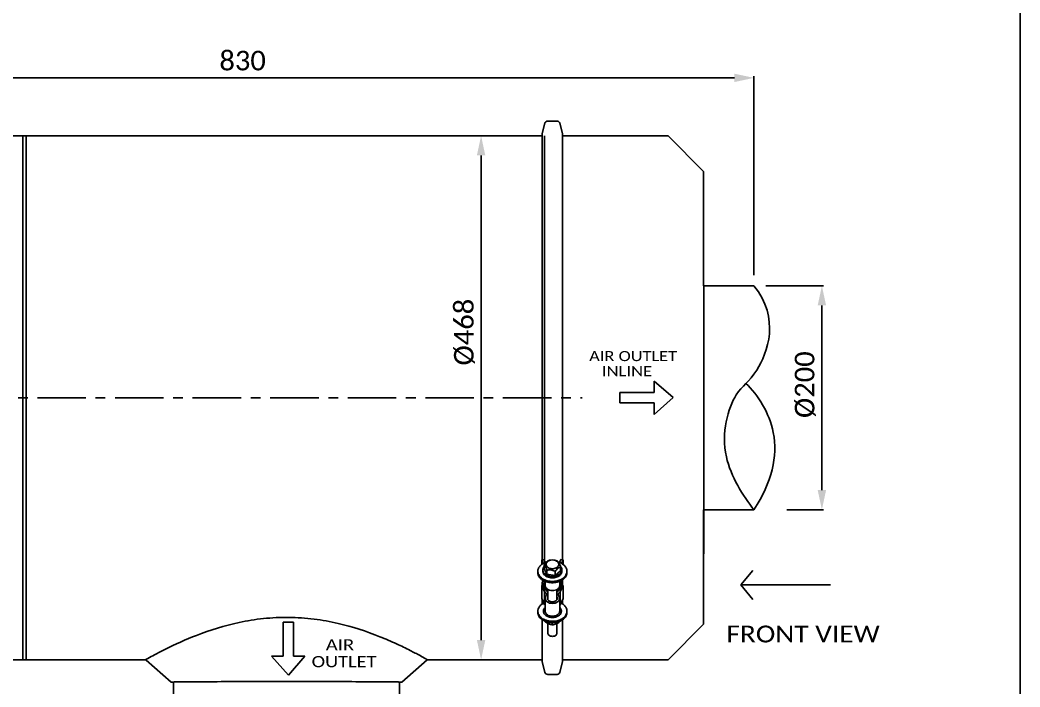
# Model space of a CAD drawing. Header units: millimetres. Extents: x 233 to 4124, y -943 to 2529.
# Drawn here: x 3231 to 4124, y 320 to 916 of the extents above; entities that cross this region are included whole.
import ezdxf
from ezdxf.enums import TextEntityAlignment as Align

# ---------------------------------------------------------------- set-up
doc = ezdxf.new("R2010")
doc.units = ezdxf.units.MM
doc.header["$LTSCALE"] = 115.5
doc.header["$PDMODE"] = 3
doc.header["$PDSIZE"] = 8
doc.linetypes.add('CENTER', pattern=[0.6, 0.375, -0.075, 0.075, -0.075])
doc.layers.get('0').update_dxf_attribs({"linetype": 'CONTINUOUS'})
doc.layers.get('Defpoints').update_dxf_attribs({"linetype": 'CONTINUOUS'})
doc.styles.get("Standard").update_dxf_attribs({"font": 'calibri.ttf'})
doc.dimstyles.new('DIMSTYLE_1', dxfattribs={"dimtxt": 17.5, "dimasz": 17.5, "dimexe": 1.5, "dimexo": 1, "dimgap": 0.875, "dimtad": 1, "dimdec": 0, "dimdsep": 46, "dimtxsty": 'Standard', "dimblk": '_FILLED', "dimblk1": '_FILLED', "dimblk2": '_FILLED', "dimcen": 0.09, "dimazin": 2, "dimtp": 0.01, "dimtm": 0.01, "dimtfac": 1, "dimtdec": 0, "dimtofl": 0, "dimtmove": 0, "dimatfit": 3, "dimldrblk": '_FILLED', "dimfxl": 1, "dimtolj": 1, "dimarcsym": 0})
doc.dimstyles.new('DIMSTYLE_3', dxfattribs={"dimtxt": 17.5, "dimasz": 17.5, "dimexe": 1.5, "dimexo": 1, "dimgap": 0.875, "dimtad": 1, "dimdsep": 46, "dimtxsty": 'Standard', "dimblk": '_FILLED', "dimblk1": '_FILLED', "dimblk2": '_FILLED', "dimcen": 0.09, "dimazin": 2, "dimtp": 0.01, "dimtm": 0.01, "dimtfac": 1, "dimtofl": 0, "dimtmove": 0, "dimatfit": 3, "dimldrblk": '_FILLED', "dimfxl": 1, "dimtolj": 1, "dimarcsym": 0})

# ---------------------------------------------------------------- blocks, each defined once
blk = doc.blocks.new('_FILLED')
at = {"color": 0, "linetype": 'ByBlock'}
blk.add_solid([(0, 0), (-1, 0.214), (-1, -0.214)], dxfattribs=at)
blk = doc.blocks.new('*D183')
at = {"color": 0, "linetype": 'Continuous', "lineweight": -2}
for p, q in [((3056.71, 426.17), (3056.71, 271.97)), ((3469.21, 296.08), (3469.21, 271.97)), ((3074.21, 273.47), (3451.71, 273.47))]:
    blk.add_line(p, q, dxfattribs=at)
at = {"layer": 'Defpoints', "color": 0}
for p in [(3056.71, 427.17), (3469.21, 297.08), (3469.21, 273.47)]:
    blk.add_point(p, dxfattribs=at)
at = {"color": 0, "linetype": 'ByBlock', "lineweight": -2, "xscale": 17.5, "yscale": 17.5, "zscale": 17.5, "rotation": 180}
blk.add_blockref('_FILLED', (3056.71, 273.47), dxfattribs=at)
at = {"color": 0, "linetype": 'ByBlock', "lineweight": -2, "xscale": 17.5, "yscale": 17.5, "zscale": 17.5}
blk.add_blockref('_FILLED', (3469.21, 273.47), dxfattribs=at)
at = {"color": 0, "insert": (3262.33, 297.68), "char_height": 17.5, "attachment_point": 2, "line_spacing_factor": 0.9}
blk.add_mtext('\\A1;413', dxfattribs=at)
blk = doc.blocks.new('*D185')
at = {"color": 0, "linetype": 'Continuous', "lineweight": -2}
for p, q in [((3698.21, 812.68), (3641.53, 812.68)), ((3643.03, 362.19), (3643.03, 795.18)), ((3595.21, 344.69), (3644.53, 344.69))]:
    blk.add_line(p, q, dxfattribs=at)
at = {"layer": 'Defpoints', "color": 0}
for p in [(3643.03, 812.68), (3699.21, 812.68), (3594.21, 344.69)]:
    blk.add_point(p, dxfattribs=at)
at = {"color": 0, "linetype": 'ByBlock', "lineweight": -2, "xscale": 17.5, "yscale": 17.5, "zscale": 17.5}
for p, rotation in [((3643.03, 812.68), 90), ((3643.03, 344.69), 270)]:
    blk.add_blockref('_FILLED', p, dxfattribs=dict(at, rotation=rotation))
at = {"color": 0, "insert": (3618.82, 637.27), "char_height": 17.5, "attachment_point": 2, "rotation": 90, "line_spacing_factor": 0.9}
blk.add_mtext('\\A1;%%c468', dxfattribs=at)
blk = doc.blocks.new('*D187')
at = {"color": 0, "linetype": 'Continuous', "lineweight": -2}
for p, q in [((3056.9, 743.68), (3056.9, 865.87)), ((3074.4, 864.37), (3869.21, 864.37)), ((3886.71, 688.07), (3886.71, 865.87))]:
    blk.add_line(p, q, dxfattribs=at)
at = {"layer": 'Defpoints', "color": 0}
for p in [(3886.71, 864.37), (3056.9, 742.68), (3886.71, 687.07)]:
    blk.add_point(p, dxfattribs=at)
at = {"color": 0, "linetype": 'ByBlock', "lineweight": -2, "xscale": 17.5, "yscale": 17.5, "zscale": 17.5, "rotation": 180}
blk.add_blockref('_FILLED', (3056.9, 864.37), dxfattribs=at)
at = {"color": 0, "linetype": 'ByBlock', "lineweight": -2, "xscale": 17.5, "yscale": 17.5, "zscale": 17.5}
blk.add_blockref('_FILLED', (3886.71, 864.37), dxfattribs=at)
at = {"color": 0, "insert": (3430.03, 888.57), "char_height": 17.5, "attachment_point": 2, "line_spacing_factor": 0.9}
blk.add_mtext('\\A1;830', dxfattribs=at)
blk = doc.blocks.new('*D188')
at = {"color": 0, "linetype": 'Continuous', "lineweight": -2}
for p, q in [((3897.3, 678.68), (3948.9, 678.68)), ((3947.4, 661.18), (3947.4, 496.18)), ((3916.1, 478.68), (3948.9, 478.68))]:
    blk.add_line(p, q, dxfattribs=at)
at = {"layer": 'Defpoints', "color": 0}
for p in [(3896.3, 678.68), (3915.1, 478.68), (3947.4, 478.68)]:
    blk.add_point(p, dxfattribs=at)
at = {"color": 0, "linetype": 'ByBlock', "lineweight": -2, "xscale": 17.5, "yscale": 17.5, "zscale": 17.5}
for p, rotation in [((3947.4, 678.68), 90), ((3947.4, 478.68), 270)]:
    blk.add_blockref('_FILLED', p, dxfattribs=dict(at, rotation=rotation))
at = {"color": 0, "insert": (3923.19, 590.35), "char_height": 17.5, "attachment_point": 2, "rotation": 90, "line_spacing_factor": 0.9}
blk.add_mtext('\\A1;%%c200', dxfattribs=at)
blk = doc.blocks.new('ARROW_2_BL2', base_point=(1420.98, 790.25))
at = {"color": 7, "linetype": 'Continuous'}
for p, q in [((1425.61, 813.95), (1416.35, 813.95)), ((1416.35, 813.95), (1416.35, 783.31)), ((1425.61, 813.95), (1425.61, 783.31)), ((1416.35, 783.31), (1405.98, 783.31)), ((1421.3, 766.55), (1405.98, 783.31)), ((1435.98, 783.31), (1421.3, 766.55)), ((1425.61, 783.31), (1435.98, 783.31))]:
    blk.add_line(p, q, dxfattribs=at)
blk = doc.blocks.new('ARROW_2_BL0', base_point=(1719.25, 1016.88))
at = {"color": 7, "linetype": 'Continuous'}
for p, q in [((1726.19, 1021.51), (1726.19, 1031.88)), ((1726.19, 1031.88), (1742.95, 1017.2)), ((1695.55, 1021.51), (1695.55, 1012.26)), ((1695.55, 1021.51), (1726.19, 1021.51)), ((1695.55, 1012.26), (1726.19, 1012.26)), ((1742.95, 1017.2), (1726.19, 1001.88)), ((1726.19, 1012.26), (1726.19, 1001.88))]:
    blk.add_line(p, q, dxfattribs=at)

msp = doc.modelspace()

# ---------------------------------------------------------------- linework, layer by layer
at = {"color": 0, "linetype": 'Continuous'}
for p, q in [((4124.3337, 2528.53946), (4124.3337, 580.27193)), ((4124.3337, 580.27193), (4124.3337, -942.86417))]:
    msp.add_line(p, q, dxfattribs=at)
at = {"linetype": 'Continuous'}
for p, q in [((3697.65632, 814.67383), (3699.96562, 823.81866)), ((3710.92876, 825.78208), (3702.48649, 825.78208)), ((3715.75892, 814.67383), (3713.44962, 823.81866)), ((3697.65632, 814.67383), (3697.65632, 434.03122)), ((3715.75892, 814.67383), (3715.75892, 434.03122)), ((3222.70762, 812.68208), (3233.70762, 812.68208)), ((3233.70762, 344.67437), (3233.70762, 812.6898)), ((3233.70762, 812.6898), (3236.70762, 812.6898)), ((3236.70762, 812.6898), (3236.70762, 344.71397)), ((3697.65632, 812.68208), (3236.70762, 812.68208)), ((3699.70762, 812.68208), (3699.70762, 432.96508)), ((3699.11717, 434.33662), (3697.20152, 433.93614)), ((3697.20152, 433.93614), (3698.57262, 430.75123)), ((3697.20152, 433.93614), (3697.20152, 429.8641)), ((3700.30653, 431.57389), (3699.11717, 434.33662)), ((3699.32819, 425.97095), (3699.32819, 429.54763)), ((3705.0185, 433.6783), (3704.5052, 433.57843)), ((3705.35753, 433.73388), (3705.00547, 433.66563)), ((3714.29807, 434.33662), (3713.108, 431.57222)), ((3716.21372, 433.93614), (3714.29807, 434.33662)), ((3714.84494, 430.75661), (3716.21372, 433.93614)), ((3716.21372, 433.93614), (3716.21372, 429.87572)), ((3693.70762, 423.70921), (3693.70762, 422.48996)), ((3698.20762, 425.00013), (3698.20762, 423.70916)), ((3701.81141, 421.03203), (3699.32819, 425.97095)), ((3701.81141, 421.03203), (3701.81141, 424.6087)), ((3709.19085, 420.0612), (3701.81141, 421.03203)), ((3714.08706, 424.0293), (3709.19085, 420.0612)), ((3709.19085, 420.0612), (3709.19085, 423.63788)), ((3714.08706, 424.0293), (3714.08706, 427.60597)), ((3715.20762, 425.00013), (3715.20762, 423.70916)), ((3719.70762, 423.70912), (3719.70762, 422.48987)), ((3874.89491, 411.47504), (3885.61429, 424.44269)), ((3699.11717, 411.38614), (3697.20152, 410.98566)), ((3697.20152, 410.98566), (3699.64041, 405.32041)), ((3697.20152, 410.98566), (3697.20152, 399.51042)), ((3699.20762, 414.50071), (3697.65632, 414.22772)), ((3697.65632, 414.22772), (3699.96562, 407.855)), ((3697.65632, 414.22772), (3697.65632, 411.08074)), ((3701.25364, 406.42337), (3699.11717, 411.38614)), ((3699.70762, 413.12092), (3699.20762, 414.50071)), ((3699.70762, 414.86125), (3699.70762, 410.0146)), ((3700.20762, 411.01468), (3700.20762, 414.6658)), ((3714.29807, 411.38614), (3712.1616, 406.42337)), ((3713.20762, 411.01468), (3713.20762, 414.66614)), ((3714.20762, 414.50071), (3713.20762, 411.74113)), ((3713.44962, 407.855), (3715.75892, 414.22772)), ((3713.77484, 405.32041), (3716.21372, 410.98566)), ((3714.20762, 414.50071), (3714.20762, 415.09939)), ((3715.75892, 414.22772), (3714.20762, 414.50071)), ((3716.21372, 410.98566), (3714.29807, 411.38614)), ((3715.75892, 411.08074), (3715.75892, 416.01)), ((3716.21372, 410.98566), (3716.21372, 399.51042)), ((3874.89491, 411.47504), (3954.97878, 411.47504)), ((3874.89491, 411.47504), (3885.61429, 398.50738)), ((3699.64041, 405.32041), (3699.64041, 393.84517)), ((3701.70762, 408.12799), (3701.70762, 407.86548)), ((3702.70762, 406.48677), (3702.48649, 406.48677)), ((3702.70762, 407.45675), (3702.70762, 398.12531)), ((3710.70762, 407.45731), (3710.70762, 398.12531)), ((3710.92876, 406.48677), (3710.70762, 406.48677)), ((3711.70762, 407.86425), (3711.70762, 408.13189)), ((3711.98855, 408.37699), (3711.89973, 408.13189)), ((3713.77484, 393.84517), (3713.77484, 405.32041)), ((3699.64041, 393.84517), (3697.20152, 399.51042)), ((3697.65632, 398.45397), (3697.65632, 394.54412)), ((3700.20762, 388.0642), (3700.20762, 399.53944)), ((3713.20762, 388.0642), (3713.20762, 399.53944)), ((3716.21372, 399.51042), (3713.77484, 393.84517)), ((3715.75892, 398.45397), (3715.75892, 394.53985)), ((3693.70762, 388.0642), (3693.70762, 386.84496)), ((3719.70762, 388.0642), (3719.70762, 386.84496)), ((3697.65632, 380.36931), (3697.65632, 342.69034)), ((3700.16116, 378.53646), (3700.16116, 379.039)), ((3702.70762, 377.08798), (3702.70762, 368.34113)), ((3706.61368, 377.80365), (3706.61368, 375.86479)), ((3710.70762, 377.08138), (3710.70762, 368.34113)), ((3713.16014, 379.00152), (3713.16014, 378.42307)), ((3715.75892, 380.36504), (3715.75892, 342.69034)), ((3707.9028, 365.68101), (3707.65343, 365.63272)), ((3222.70762, 344.68208), (3233.70762, 344.68208)), ((3233.70762, 344.67437), (3236.70762, 344.67437)), ((3236.70762, 344.68561), (3343.45317, 344.68561)), ((3343.45317, 344.6846), (3236.70762, 344.6846)), ((3343.45317, 344.68648), (3343.87882, 344.31192)), ((3343.87756, 344.31049), (3343.45317, 344.68395)), ((3366.18052, 324.68407), (3343.87756, 344.31049)), ((3343.87882, 344.31192), (3366.18052, 324.6866)), ((3572.23335, 324.6824), (3594.96159, 344.68318)), ((3610.97842, 344.6846), (3594.95695, 344.6846)), ((3594.96159, 344.68561), (3610.97842, 344.68561)), ((3626.10056, 344.68561), (3697.65632, 344.68561)), ((3635.6186, 344.94881), (3635.61858, 344.94851)), ((3697.65632, 344.6846), (3685.97842, 344.6846)), ((3697.65632, 342.69034), (3699.96562, 333.5455)), ((3715.75892, 342.69034), (3713.44962, 333.5455)), ((3710.92876, 331.58208), (3702.48649, 331.58208)), ((3368.20762, 324.6866), (3366.18052, 324.6866)), ((3366.18052, 324.68407), (3368.20762, 324.68407)), ((3368.20762, 324.68534), (3368.21617, 324.6866)), ((3368.20762, 314.09925), (3368.20762, 324.68534)), ((3368.20776, 324.68534), (3368.20807, 324.6866)), ((3469.00706, 325.20262), (3469.20762, 325.20262)), ((3570.20762, 314.26531), (3570.20762, 324.68534))]:
    msp.add_line(p, q, dxfattribs=at)
at = {"linetype": 'ByBlock'}
for p, q in [((3715.75892, 812.68211), (3809.97904, 812.68211)), ((3809.97904, 812.68211), (3841.79884, 780.86231)), ((3841.79884, 780.86231), (3841.79884, 678.68388)), ((3856.84407, 678.68388), (3841.79884, 678.68388)), ((3841.9123, 678.68388), (3886.70762, 678.68388)), ((3841.9123, 678.68388), (3841.9123, 439.32623)), ((3841.70762, 478.68208), (3886.70762, 478.68208)), ((3841.79884, 478.68208), (3841.79884, 376.50544)), ((3809.97904, 344.68564), (3841.79884, 376.50544)), ((3715.75892, 344.68564), (3809.97904, 344.68564))]:
    msp.add_line(p, q, dxfattribs=at)
at = {"linetype": 'CENTER'}
msp.add_line((3108.16476, 578.68208), (3733.40012, 578.68208), dxfattribs=at)
msp.add_line((3851.52907, 478.68208), (3841.70762, 478.68208))
at = {"linetype": 'Continuous'}
for centre, radius, start, end in [((3702.48649, 823.18208), 2.6, 90, 165.8276623), ((3710.92876, 823.18208), 2.6, 14.1723377, 90), ((3706.12973, 416.79536), 15.9032, 107.13857495, 111.5275057), ((3707.43623, 419.79234), 14.09422, 102.00281268, 103.17246882), ((3706.55487, 426.53279), 7.29917, 102.25549454, 108.51903986), ((3706.70763, 425.73124), 8.11569, 80.44811355, 99.57598561), ((3707.36828, 417.02707), 15.65727, 68.44119933, 72.19771546), ((3655.49317, 409.54473), 48.70629, 18.01596024, 18.49603384), ((3701.17186, 407.50896), 18.01239, 63.56430843, 64.55759388), ((3702.22663, 409.33724), 2.80728, 241.54088774, 245.89731775), ((3702.48379, 410.14665), 3.65989, 257.70385782, 270.04223663), ((3710.93145, 410.14665), 3.65989, 269.95776337, 282.29614218), ((3711.18862, 409.33724), 2.80728, 294.10268227, 298.45911226), ((3702.61909, 388.06527), 3.91146, 180.01151178, 188.54877295), ((3710.78975, 388.06575), 3.91786, 350.67391052, 359.97506818), ((3474.63956, 384.51198), 238.59828, 358.53768131, 358.67690667), ((3706.70762, 371.25175), 5.69805, 260.44547651, 279.55455111), ((3706.70761, 369.80625), 4.2729, 260.43523513, 279.58735127), ((3702.48649, 334.18208), 2.6, 194.1723377, 270), ((3710.92876, 334.18208), 2.6, 270, 345.8276623), ((3372.80156, 139.02319), 185.81947, 91.14860961, 91.48217014), ((3375.88136, -8.04084), 332.91571, 90.99173958, 91.17118736)]:
    msp.add_arc(centre, radius, start, end, dxfattribs=at)
for points, knots in [([(3886.70762, 678.68388), (3910.22409, 649.60985), (3891.1165, 597.03849), (3867.51038, 585.07594), (3852.52673, 529.31951), (3877.05946, 491.07415), (3886.70762, 478.68208)], [0, 0, 0, 0, 0.283882304, 0.483821584, 0.767568607, 1, 1, 1, 1]), ([(3886.70762, 478.68208), (3902.52753, 503.22699), (3913.01251, 544.98037), (3890.31517, 581.56055), (3879.4035, 591.41714)], [0, 0, 0, 0, 0.550330011, 1, 1, 1, 1]), ([(3700.29408, 431.58918), (3699.33878, 431.21159), (3697.5752, 430.30316), (3695.74341, 428.69753), (3694.6909, 427.23404), (3694.12774, 426.09648), (3693.78469, 424.91463), (3693.70762, 424.10787), (3693.70764, 423.70906)], [0, 0, 0, 0, 0.283156776, 0.541908088, 0.662558199, 0.778165555, 0.890066473, 1, 1, 1, 1]), ([(3704.22439, 433.51572), (3703.81605, 433.40938), (3702.9419, 433.08644), (3701.67551, 432.24066), (3700.45602, 431.01694), (3699.70275, 430.05721), (3699.32819, 429.54763)], [0, 0, 0, 0, 0.196967233, 0.431189926, 0.704788224, 1, 1, 1, 1]), ([(3699.32819, 429.54763), (3699.82019, 429.10264), (3700.4649, 428.10436), (3701.14923, 426.53012), (3701.50446, 425.53145), (3701.68357, 424.99626)], [0, 0, 0, 0, 0.385398609, 0.672131615, 1, 1, 1, 1]), ([(3704.23651, 433.454), (3703.62995, 433.25057), (3702.53202, 432.71343), (3701.49554, 431.62227), (3701.07892, 430.6276), (3700.97661, 429.87085), (3701.08232, 429.11437), (3701.50326, 428.12064), (3702.5452, 427.03193), (3704.27656, 426.18866), (3706.30715, 425.82685), (3707.72133, 425.93837), (3708.40978, 426.08858)], [0, 0, 0, 0, 0.132856289, 0.249482365, 0.302898634, 0.354514964, 0.406146379, 0.459604308, 0.576360797, 0.709324285, 0.853668789, 1, 1, 1, 1]), ([(3708.40978, 426.08858), (3708.978, 426.21256), (3710.04175, 426.57388), (3711.36757, 427.47376), (3712.23873, 428.65369), (3712.50973, 430.0158), (3712.10821, 431.35474), (3711.13525, 432.48414), (3709.73445, 433.32087), (3708.6358, 433.63585), (3708.05435, 433.73442)], [0, 0, 0, 0, 0.143283791, 0.273473376, 0.389227044, 0.495631745, 0.603173254, 0.721621486, 0.854707904, 1, 1, 1, 1]), ([(3711.60383, 432.5449), (3711.34032, 432.67573), (3710.26758, 433.17829), (3709.12623, 433.55265), (3708.2475, 433.70146)], [0, 0, 0, 0, 0.248178828, 1, 1, 1, 1]), ([(3714.08706, 427.60597), (3713.89952, 428.18236), (3713.52722, 429.26448), (3712.81298, 430.97129), (3712.13394, 432.06545), (3711.60383, 432.5449)], [0, 0, 0, 0, 0.326447063, 0.615044919, 1, 1, 1, 1]), ([(3718.96519, 426.72684), (3718.69996, 427.25003), (3718.02206, 428.26846), (3716.67815, 429.59712), (3715.02346, 430.73496), (3713.77858, 431.3293), (3713.12164, 431.58898)], [0, 0, 0, 0, 0.226861397, 0.468757021, 0.726793305, 1, 1, 1, 1]), ([(3694.45005, 419.47224), (3694.21081, 419.94416), (3693.8371, 420.92899), (3693.70763, 421.97592), (3693.70764, 422.49)], [0, 0, 0, 0, 0.507199714, 1, 1, 1, 1]), ([(3693.70764, 423.70906), (3693.70765, 423.19501), (3693.83713, 422.14814), (3694.21083, 421.16337), (3694.45005, 420.69148)], [0, 0, 0, 0, 0.492801129, 1, 1, 1, 1]), ([(3694.45005, 420.69148), (3694.7421, 420.11541), (3695.50591, 418.99713), (3697.0386, 417.56724), (3698.93297, 416.3765), (3701.11646, 415.46669), (3703.50929, 414.86902), (3706.84756, 414.51755), (3709.40485, 414.76523), (3711.03799, 415.16729)], [0, 0, 0, 0, 0.103812005, 0.215251425, 0.334748101, 0.461531038, 0.593930393, 0.729667816, 1, 1, 1, 1]), ([(3698.5141, 426.57638), (3698.41417, 426.32411), (3698.26018, 425.80533), (3698.20761, 425.26638), (3698.20762, 425.00002)], [0, 0, 0, 0, 0.50462489, 1, 1, 1, 1]), ([(3698.20762, 425.00002), (3698.20764, 424.67805), (3698.28526, 424.02305), (3698.62826, 423.07652), (3699.18574, 422.18541), (3700.2199, 421.07202), (3701.97017, 419.95835), (3703.58605, 419.45573), (3704.44571, 419.29035)], [0, 0, 0, 0, 0.105910962, 0.214667085, 0.328621124, 0.449320692, 0.712031899, 1, 1, 1, 1]), ([(3704.44571, 417.99939), (3703.58605, 418.16476), (3701.97017, 418.66739), (3700.2199, 419.78105), (3699.18574, 420.89444), (3698.62826, 421.78555), (3698.28526, 422.73209), (3698.20764, 423.38709), (3698.20762, 423.70906)], [0, 0, 0, 0, 0.287968098, 0.550679305, 0.671378872, 0.785332913, 0.894089037, 1, 1, 1, 1]), ([(3699.32235, 427.93257), (3699.23617, 427.82718), (3698.91669, 427.4075), (3698.65821, 426.94014), (3698.5141, 426.57638)], [0, 0, 0, 0, 0.25813378, 1, 1, 1, 1]), ([(3701.81141, 424.6087), (3702.37473, 424.74017), (3703.5475, 424.94221), (3705.37036, 424.92726), (3707.19108, 424.51744), (3708.34811, 424.04142), (3708.91005, 423.77447)], [0, 0, 0, 0, 0.237823096, 0.487345381, 0.74422024, 1, 1, 1, 1]), ([(3715.20761, 423.7092), (3715.20761, 423.48184), (3715.16942, 423.0231), (3714.93991, 422.11036), (3714.35623, 421.00539), (3713.26783, 419.86131), (3711.84663, 418.92611), (3710.16623, 418.2419), (3708.31107, 417.83972), (3706.37538, 417.73872), (3705.0804, 417.87729), (3704.44571, 417.99939)], [0, 0, 0, 0, 0.049891089, 0.100466306, 0.205761957, 0.3197238, 0.443546404, 0.576340058, 0.715676844, 0.858166463, 1, 1, 1, 1]), ([(3704.44571, 419.29035), (3705.52983, 419.08179), (3707.20793, 418.99913), (3709.37046, 419.33532), (3710.89269, 419.80114), (3712.25844, 420.46433), (3713.41762, 421.30241), (3714.32523, 422.28626), (3714.74915, 423.0402), (3714.90114, 423.42388)], [0, 0, 0, 0, 0.274723458, 0.411211907, 0.54344368, 0.669299312, 0.787380089, 0.897305519, 1, 1, 1, 1]), ([(3709.19085, 423.63788), (3709.56542, 424.14747), (3710.31865, 425.1072), (3711.53816, 426.33091), (3712.80456, 427.17665), (3713.67871, 427.49963), (3714.08706, 427.60597)], [0, 0, 0, 0, 0.29521623, 0.568800498, 0.803032372, 1, 1, 1, 1]), ([(3711.03799, 415.16729), (3712.25128, 415.46599), (3714.51874, 416.29105), (3716.94656, 417.98228), (3718.36846, 419.62367), (3719.13294, 420.92494), (3719.60178, 422.29765), (3719.70762, 423.24353), (3719.70761, 423.70927)], [0, 0, 0, 0, 0.287003009, 0.548554595, 0.669145693, 0.783466602, 0.893024648, 1, 1, 1, 1]), ([(3719.70761, 422.49002), (3719.70762, 422.02428), (3719.60178, 421.07841), (3719.13294, 419.7057), (3718.36846, 418.40443), (3716.94656, 416.76304), (3714.51874, 415.07181), (3712.25128, 414.24675), (3711.03799, 413.94805)], [0, 0, 0, 0, 0.10697535, 0.216533395, 0.330854304, 0.451445402, 0.712996988, 1, 1, 1, 1]), ([(3715.20762, 425.00023), (3715.2076, 425.27537), (3715.15138, 425.83263), (3714.90141, 426.64669), (3714.49212, 427.42635), (3714.12815, 427.9014), (3713.92531, 428.12864)], [0, 0, 0, 0, 0.239008353, 0.48276458, 0.735402735, 1, 1, 1, 1]), ([(3714.90114, 423.42388), (3715.00107, 423.67614), (3715.15507, 424.19492), (3715.20763, 424.73387), (3715.20762, 425.00023)], [0, 0, 0, 0, 0.50462489, 1, 1, 1, 1]), ([(3719.70761, 423.70927), (3719.70759, 424.22331), (3719.57811, 425.27018), (3719.20442, 426.25495), (3718.96519, 426.72684)], [0, 0, 0, 0, 0.492801129, 1, 1, 1, 1]), ([(3711.03799, 413.94805), (3709.40485, 413.54599), (3706.84756, 413.2983), (3703.50929, 413.64977), (3701.11646, 414.24745), (3698.93297, 415.15726), (3697.0386, 416.348), (3695.50591, 417.77788), (3694.7421, 418.89616), (3694.45005, 419.47224)], [0, 0, 0, 0, 0.270332181, 0.406069603, 0.538468957, 0.665251895, 0.784748572, 0.896187993, 1, 1, 1, 1]), ([(3713.20762, 411.01468), (3713.20762, 410.71718), (3713.11983, 410.10761), (3712.73602, 409.24356), (3712.12095, 408.45487), (3710.99599, 407.51382), (3709.16401, 406.6994), (3706.7076, 406.37378), (3704.2512, 406.69942), (3702.41925, 407.51383), (3701.2943, 408.45487), (3700.67923, 409.24355), (3700.29542, 410.1076), (3700.20762, 410.71718), (3700.20762, 411.01468)], [0, 0, 0, 0, 0.05126922, 0.104503919, 0.161198787, 0.222117731, 0.355744626, 0.500001783, 0.644257883, 0.777882625, 0.83880079, 0.895495337, 0.948730143, 1, 1, 1, 1]), ([(3699.64041, 405.32041), (3699.92041, 405.18427), (3700.43458, 404.87031), (3701.05117, 404.2578), (3701.44522, 403.55075), (3701.53716, 403.03536), (3701.53716, 402.78649)], [0, 0, 0, 0, 0.280802438, 0.538541187, 0.775535519, 1, 1, 1, 1]), ([(3699.96562, 407.855), (3700.00142, 407.75622), (3700.20634, 407.34494), (3700.58036, 407.03665), (3700.88887, 406.8692)], [0, 0, 0, 0, 0.230358931, 1, 1, 1, 1]), ([(3701.45994, 402.21234), (3701.08057, 401.85064), (3700.59855, 401.22079), (3700.2635, 400.26367), (3700.20762, 399.77822), (3700.20762, 399.53944)], [0, 0, 0, 0, 0.520114431, 0.76305932, 1, 1, 1, 1]), ([(3701.65439, 405.95563), (3701.60891, 405.98735), (3701.44627, 406.11464), (3701.31346, 406.28442), (3701.25364, 406.42337)], [0, 0, 0, 0, 0.268215264, 1, 1, 1, 1]), ([(3701.53716, 402.78649), (3701.53716, 402.64185), (3701.51738, 402.44767), (3701.47272, 402.25942), (3701.45994, 402.21234)], [0, 0, 0, 0, 0.747750432, 1, 1, 1, 1]), ([(3702.72041, 404.97275), (3702.64745, 405.06377), (3702.32953, 405.42952), (3701.95593, 405.74535), (3701.65439, 405.95563)], [0, 0, 0, 0, 0.240891047, 1, 1, 1, 1]), ([(3711.76085, 405.95563), (3711.6577, 405.88369), (3711.26956, 405.5942), (3710.91903, 405.25246), (3710.69484, 404.97275)], [0, 0, 0, 0, 0.259714698, 1, 1, 1, 1]), ([(3712.1616, 406.42337), (3712.14237, 406.37869), (3712.04483, 406.19541), (3711.89064, 406.04613), (3711.76085, 405.95563)], [0, 0, 0, 0, 0.235146805, 1, 1, 1, 1]), ([(3711.87808, 402.78649), (3711.87808, 403.03536), (3711.97002, 403.55075), (3712.36408, 404.2578), (3712.98066, 404.87031), (3713.49484, 405.18427), (3713.77484, 405.32041)], [0, 0, 0, 0, 0.224464481, 0.461458813, 0.719197562, 1, 1, 1, 1]), ([(3711.9553, 402.21234), (3711.94253, 402.25942), (3711.89786, 402.44767), (3711.87808, 402.64185), (3711.87808, 402.78649)], [0, 0, 0, 0, 0.252249568, 1, 1, 1, 1]), ([(3713.20762, 399.53944), (3713.20762, 399.77822), (3713.15174, 400.26367), (3712.81669, 401.22079), (3712.33467, 401.85064), (3711.9553, 402.21234)], [0, 0, 0, 0, 0.23694068, 0.479885569, 1, 1, 1, 1]), ([(3712.52637, 406.8692), (3712.63632, 406.92887), (3713.02029, 407.17142), (3713.33708, 407.54442), (3713.44962, 407.855)], [0, 0, 0, 0, 0.274680697, 1, 1, 1, 1]), ([(3698.98435, 395.35138), (3698.20154, 394.94846), (3696.76623, 394.02838), (3695.05226, 392.26283), (3694.13036, 390.54843), (3693.76793, 389.13025), (3693.70762, 388.4173), (3693.70764, 388.06405)], [0, 0, 0, 0, 0.279668632, 0.536811369, 0.773994949, 0.887790178, 1, 1, 1, 1]), ([(3700.20921, 393.51627), (3700.16487, 393.54659), (3699.98158, 393.66674), (3699.78917, 393.77284), (3699.64041, 393.84517)], [0, 0, 0, 0, 0.2451235, 1, 1, 1, 1]), ([(3700.20762, 399.53944), (3700.20762, 399.24194), (3700.29542, 398.63237), (3700.67924, 397.76831), (3701.29428, 396.97963), (3702.41937, 396.03859), (3704.25018, 395.22418), (3705.87055, 395.00982), (3706.70762, 395.00982)], [0, 0, 0, 0, 0.102539443, 0.209008811, 0.322399314, 0.444235489, 0.711486541, 1, 1, 1, 1]), ([(3702.20762, 399.53944), (3702.20762, 399.78867), (3702.29813, 400.30405), (3702.54878, 400.76055), (3702.7047, 400.9721)], [0, 0, 0, 0, 0.486748016, 1, 1, 1, 1]), ([(3706.70762, 396.40355), (3706.12811, 396.40355), (3705.00632, 396.55194), (3703.73884, 397.11579), (3702.95993, 397.76726), (3702.53412, 398.31327), (3702.2684, 398.91147), (3702.20762, 399.33348), (3702.20762, 399.53944)], [0, 0, 0, 0, 0.288512848, 0.555763863, 0.677600304, 0.790991574, 0.897461086, 1, 1, 1, 1]), ([(3711.20762, 399.53944), (3711.20762, 399.33348), (3711.14684, 398.91147), (3710.88112, 398.31327), (3710.45532, 397.76726), (3709.6764, 397.11579), (3708.40893, 396.55194), (3707.28713, 396.40355), (3706.70762, 396.40355)], [0, 0, 0, 0, 0.102538908, 0.209008414, 0.32239968, 0.444236119, 0.711487137, 1, 1, 1, 1]), ([(3706.70762, 395.00982), (3707.54469, 395.00982), (3709.16507, 395.22418), (3710.99587, 396.03859), (3712.12096, 396.97963), (3712.73601, 397.76831), (3713.11983, 398.63237), (3713.20762, 399.24194), (3713.20762, 399.53944)], [0, 0, 0, 0, 0.288513459, 0.555764511, 0.677600686, 0.790991189, 0.897460557, 1, 1, 1, 1]), ([(3710.71055, 400.9721), (3710.86647, 400.76055), (3711.11711, 400.30405), (3711.20762, 399.78867), (3711.20762, 399.53944)], [0, 0, 0, 0, 0.513251984, 1, 1, 1, 1]), ([(3713.77484, 393.84517), (3713.72461, 393.82075), (3713.52924, 393.72151), (3713.34081, 393.60844), (3713.20604, 393.51627)], [0, 0, 0, 0, 0.254866239, 1, 1, 1, 1]), ([(3718.96517, 391.08192), (3718.51582, 391.96828), (3717.18291, 393.65526), (3715.41676, 394.84379), (3714.43261, 395.35049)], [0, 0, 0, 0, 0.473061167, 1, 1, 1, 1]), ([(3693.70764, 388.06405), (3693.70766, 387.55001), (3693.83714, 386.50314), (3694.21085, 385.51837), (3694.45008, 385.04648)], [0, 0, 0, 0, 0.492800938, 1, 1, 1, 1]), ([(3694.45008, 383.82724), (3694.21083, 384.29915), (3693.83711, 385.28398), (3693.70764, 386.33092), (3693.70764, 386.84499)], [0, 0, 0, 0, 0.507199904, 1, 1, 1, 1]), ([(3694.45008, 385.04648), (3694.74213, 384.4704), (3695.50594, 383.35213), (3697.03864, 381.92225), (3698.93302, 380.73152), (3701.11652, 379.82171), (3703.50935, 379.22404), (3706.84763, 378.87259), (3709.40491, 379.12028), (3711.03805, 379.52235)], [0, 0, 0, 0, 0.103812097, 0.215251631, 0.334748408, 0.461531408, 0.59393077, 0.729668135, 1, 1, 1, 1]), ([(3698.70763, 388.06449), (3698.70765, 388.15687), (3698.72085, 388.52826), (3698.78778, 388.89749), (3698.86531, 389.16559)], [0, 0, 0, 0, 0.248704284, 1, 1, 1, 1]), ([(3699.16452, 386.20714), (3699.11273, 386.30928), (3698.92497, 386.71656), (3698.80068, 387.15367), (3698.75109, 387.48383)], [0, 0, 0, 0, 0.25540222, 1, 1, 1, 1]), ([(3700.19418, 390.08181), (3699.82245, 389.71853), (3699.18967, 388.92296), (3698.83966, 387.96102), (3698.76076, 387.48641)], [0, 0, 0, 0, 0.519297085, 1, 1, 1, 1]), ([(3698.86531, 389.16559), (3698.97846, 389.55686), (3699.33557, 390.33476), (3699.87837, 390.99188), (3700.19008, 391.29704)], [0, 0, 0, 0, 0.482859325, 1, 1, 1, 1]), ([(3709.3725, 382.80768), (3708.3675, 382.56025), (3706.28881, 382.35842), (3703.74596, 382.79273), (3701.92329, 383.55168), (3700.75748, 384.28457), (3699.81428, 385.16445), (3699.34424, 385.85263), (3699.16452, 386.20714)], [0, 0, 0, 0, 0.270512911, 0.538158649, 0.665026981, 0.784604005, 0.896117355, 1, 1, 1, 1]), ([(3703.8132, 384.00846), (3703.29578, 384.18777), (3702.33683, 384.63448), (3701.1605, 385.59168), (3700.50764, 386.58769), (3700.25043, 387.4297), (3700.20762, 387.85448), (3700.20762, 388.0642)], [0, 0, 0, 0, 0.284794503, 0.544607626, 0.779697432, 0.890931452, 1, 1, 1, 1]), ([(3714.65582, 387.43085), (3714.61309, 387.17045), (3714.47249, 386.64827), (3713.9808, 385.63521), (3712.97382, 384.48224), (3711.33389, 383.42883), (3710.05288, 382.97518), (3709.3725, 382.80768)], [0, 0, 0, 0, 0.106958439, 0.21755394, 0.454209722, 0.71598278, 1, 1, 1, 1]), ([(3713.20762, 388.0642), (3713.20762, 387.85381), (3713.16454, 387.42763), (3712.90563, 386.58293), (3712.24854, 385.58423), (3711.06536, 384.62594), (3710.10133, 384.17991), (3709.5813, 384.0013)], [0, 0, 0, 0, 0.109006094, 0.220189468, 0.45524499, 0.715116677, 1, 1, 1, 1]), ([(3711.03805, 379.52235), (3712.25134, 379.82105), (3714.51879, 380.64612), (3716.9466, 382.33736), (3718.36849, 383.97875), (3719.13296, 385.28003), (3719.60179, 386.65274), (3719.70763, 387.59861), (3719.70761, 388.06435)], [0, 0, 0, 0, 0.287003055, 0.548554543, 0.669145587, 0.783466471, 0.893024545, 1, 1, 1, 1]), ([(3719.70761, 386.84511), (3719.70763, 386.37937), (3719.60179, 385.43349), (3719.13296, 384.06078), (3718.36849, 382.75951), (3716.9466, 381.11811), (3714.51879, 379.42688), (3712.25134, 378.60181), (3711.03805, 378.3031)], [0, 0, 0, 0, 0.106975454, 0.216533527, 0.33085441, 0.451445453, 0.712996942, 1, 1, 1, 1]), ([(3714.25073, 388.70202), (3714.18735, 388.82702), (3713.90102, 389.33303), (3713.52521, 389.78625), (3713.20917, 390.09342)], [0, 0, 0, 0, 0.241285049, 1, 1, 1, 1]), ([(3713.21582, 391.30619), (3713.32333, 391.20138), (3713.72208, 390.78335), (3714.05739, 390.30263), (3714.25073, 389.92126)], [0, 0, 0, 0, 0.259891318, 1, 1, 1, 1]), ([(3714.25073, 389.92126), (3714.28431, 389.85501), (3714.41032, 389.59074), (3714.51013, 389.31384), (3714.56751, 389.10303)], [0, 0, 0, 0, 0.253707741, 1, 1, 1, 1]), ([(3714.66297, 387.43316), (3714.64646, 387.54159), (3714.56114, 387.97943), (3714.40271, 388.40223), (3714.25073, 388.70202)], [0, 0, 0, 0, 0.246033759, 1, 1, 1, 1]), ([(3714.56751, 389.10303), (3714.5907, 389.01782), (3714.67174, 388.6772), (3714.70763, 388.32577), (3714.70761, 388.06404)], [0, 0, 0, 0, 0.252290006, 1, 1, 1, 1]), ([(3719.70761, 388.06435), (3719.70759, 388.5784), (3719.5781, 389.62527), (3719.2044, 390.61003), (3718.96517, 391.08192)], [0, 0, 0, 0, 0.492800938, 1, 1, 1, 1]), ([(3593.66976, 345.4823), (3591.96639, 346.46868), (3587.33386, 349.02064), (3578.68164, 353.55515), (3566.75698, 359.31595), (3545.67015, 368.40499), (3521.0615, 376.42069), (3493.60786, 381.40835), (3471.23571, 382.96348), (3448.77389, 381.87442), (3420.93257, 377.35712), (3391.33119, 368.15026), (3366.60927, 357.08296), (3352.37698, 349.72082), (3347.31787, 346.95264), (3345.38672, 345.85095)], [0, 0, 0, 0, 0.022561706, 0.060613693, 0.111961086, 0.174309821, 0.323786421, 0.407248279, 0.493624298, 0.580250369, 0.664415193, 0.816348764, 0.933906945, 0.974516054, 1, 1, 1, 1]), ([(3711.03805, 378.3031), (3709.40491, 377.90104), (3706.84763, 377.65334), (3703.50935, 378.0048), (3701.11652, 378.60247), (3698.93302, 379.51227), (3697.03864, 380.703), (3695.50594, 382.13288), (3694.74213, 383.25116), (3694.45008, 383.82724)], [0, 0, 0, 0, 0.270331861, 0.406069225, 0.538468587, 0.665251588, 0.784748366, 0.896187901, 1, 1, 1, 1]), ([(3703.38742, 376.78425), (3703.11126, 376.8986), (3701.99376, 377.40195), (3700.93584, 378.02914), (3700.16116, 378.53646)], [0, 0, 0, 0, 0.244015794, 1, 1, 1, 1]), ([(3706.61368, 375.86479), (3706.07666, 375.95781), (3704.98053, 376.19785), (3703.91868, 376.56428), (3703.38742, 376.78425)], [0, 0, 0, 0, 0.486611476, 1, 1, 1, 1]), ([(3705.37658, 383.48636), (3705.23746, 383.51314), (3704.69966, 383.63422), (3704.17635, 383.82378), (3703.8094, 384.0057)], [0, 0, 0, 0, 0.257009085, 1, 1, 1, 1]), ([(3709.5813, 384.0013), (3709.12518, 383.84464), (3707.92904, 383.5513), (3705.95993, 383.4768), (3704.50073, 383.77019), (3703.8132, 384.00846)], [0, 0, 0, 0, 0.246977847, 0.627359368, 1, 1, 1, 1]), ([(3709.58719, 383.99649), (3709.27788, 383.84465), (3708.44367, 383.52911), (3707.01336, 383.30501), (3705.91466, 383.38281), (3705.37658, 383.48636)], [0, 0, 0, 0, 0.240159608, 0.61808901, 1, 1, 1, 1]), ([(3713.16014, 378.42307), (3712.6322, 378.09144), (3711.57001, 377.46828), (3709.92572, 376.70347), (3708.26864, 376.16862), (3707.15794, 375.94829), (3706.61368, 375.86479)], [0, 0, 0, 0, 0.264150657, 0.521188945, 0.766707594, 1, 1, 1, 1]), ([(3705.76182, 365.63274), (3705.34384, 365.70364), (3704.55538, 365.93175), (3703.55659, 366.54227), (3702.87671, 367.36568), (3702.70762, 368.02869), (3702.70764, 368.34113)], [0, 0, 0, 0, 0.289017095, 0.552898952, 0.786998846, 1, 1, 1, 1]), ([(3710.7076, 368.34113), (3710.70757, 368.04413), (3710.55629, 367.41658), (3709.93964, 366.62108), (3709.02276, 366.01189), (3708.29229, 365.76599), (3707.9028, 365.68101)], [0, 0, 0, 0, 0.214738316, 0.449028602, 0.711767504, 1, 1, 1, 1]), ([(3343.67926, 344.84714), (3343.62349, 344.8118), (3343.55551, 344.75635), (3343.46287, 344.71121), (3343.45317, 344.68648)], [0, 0, 0, 0, 0.713071982, 1, 1, 1, 1]), ([(3345.38672, 345.85095), (3345.19214, 345.73995), (3344.61996, 345.41064), (3344.04774, 345.08062), (3343.67926, 344.84714)], [0, 0, 0, 0, 0.33929241, 1, 1, 1, 1]), ([(3594.96203, 344.68392), (3594.96578, 344.69187), (3594.92506, 344.71637), (3594.88052, 344.75639), (3594.77244, 344.82335), (3594.56252, 344.95718), (3594.18628, 345.18102), (3593.86062, 345.37178), (3593.66976, 345.4823)], [0, 0, 0, 0, 0.0173328, 0.064986015, 0.143563976, 0.253115732, 0.565026365, 1, 1, 1, 1]), ([(3366.18052, 324.6866), (3366.18581, 324.69728), (3366.23803, 324.69829), (3366.31826, 324.7152), (3366.46826, 324.7227), (3366.76828, 324.74198), (3367.28622, 324.76017), (3367.73443, 324.7737), (3367.99518, 324.78049)], [0, 0, 0, 0, 0.019647053, 0.069200535, 0.149052176, 0.259170675, 0.56982846, 1, 1, 1, 1]), ([(3367.99712, 324.59016), (3367.73981, 324.59686), (3367.2957, 324.60998), (3366.78358, 324.62853), (3366.48159, 324.64664), (3366.33219, 324.65541), (3366.24164, 324.66989), (3366.19231, 324.6733), (3366.18183, 324.68248)], [0, 0, 0, 0, 0.42444781, 0.733140851, 0.843715513, 0.92501394, 0.977017457, 1, 1, 1, 1]), ([(3368.20807, 324.6866), (3368.21629, 324.70342), (3368.30305, 324.69861), (3368.43285, 324.7264), (3368.68233, 324.73281), (3368.86976, 324.74396), (3368.98047, 324.74847)], [0, 0, 0, 0, 0.072352584, 0.262506116, 0.571767357, 1, 1, 1, 1]), ([(3370.11917, 324.825), (3374.84796, 324.90765), (3387.19684, 325.00321), (3409.28702, 325.11728), (3437.52057, 325.18535), (3458.13463, 325.20252), (3469.00706, 325.20262)], [0, 0, 0, 0, 0.143479062, 0.374630582, 0.670163088, 1, 1, 1, 1]), ([(3469.20762, 325.20262), (3480.10116, 325.20262), (3500.75836, 325.18559), (3529.05213, 325.11759), (3551.18918, 325.00338), (3563.5629, 324.90773), (3568.29943, 324.82487)], [0, 0, 0, 0, 0.329797091, 0.625388576, 0.856581655, 1, 1, 1, 1]), ([(3568.29943, 324.82487), (3568.50156, 324.82134), (3569.211, 324.8084), (3569.92041, 324.79346), (3570.42763, 324.78022)], [0, 0, 0, 0, 0.284910906, 1, 1, 1, 1]), ([(3569.43539, 324.74844), (3569.54795, 324.74386), (3569.73475, 324.73239), (3569.99533, 324.72625), (3570.10773, 324.6979), (3570.20748, 324.70227), (3570.20748, 324.68534)], [0, 0, 0, 0, 0.435330157, 0.746890959, 0.934561765, 1, 1, 1, 1]), ([(3570.42763, 324.78022), (3570.6971, 324.77318), (3571.12704, 324.75796), (3571.78901, 324.74125), (3571.97285, 324.711), (3572.25742, 324.7033), (3572.23333, 324.6824)], [0, 0, 0, 0, 0.446608279, 0.762745867, 0.947158059, 1, 1, 1, 1])]:
    msp.add_open_spline(points, degree=3, knots=knots, dxfattribs=at)
for points in [[(3701.08021, 406.77471), (3701.27996, 406.68522), (3701.49057, 406.61763), (3701.70436, 406.57072)], [(3701.7049, 407.86397), (3701.62363, 407.93516), (3701.55373, 408.02642), (3701.51693, 408.12799)], [(3702.48649, 407.60175), (3702.21169, 407.60175), (3701.91161, 407.68289), (3701.7049, 407.86397)], [(3711.70948, 407.86322), (3711.50305, 407.68237), (3711.2032, 407.60175), (3710.92876, 407.60175)], [(3711.89973, 408.13189), (3711.86234, 408.02872), (3711.79202, 407.93553), (3711.70948, 407.86322)], [(3711.71088, 406.57072), (3711.92468, 406.61763), (3712.13529, 406.68522), (3712.33504, 406.77471)]]:
    msp.add_open_spline(points, degree=3, dxfattribs=at)

# ---------------------------------------------------------------- block references
for name, p in [('ARROW_2_BL0', (3790.73594, 578.61491)), ('ARROW_2_BL2', (3470.73847, 354.67994))]:
    msp.add_blockref(name, p, dxfattribs=at)

# ---------------------------------------------------------------- texts
for s, height, width, p, p2 in [('AIR OUTLET', 9, 1.156876, (3739.56337, 611.39432), (3818.07699, 611.39432)), ('   INLINE', 9, 1.173664, (3739.56337, 597.89432), (3795.83964, 597.89432)), ('FRONT VIEW', 15, 1.109888, (3862.13507, 360.17371), (3999.06114, 360.17371)), ('   AIR', 10, 1.176112, (3491.6811, 352.99049), (3529.69666, 352.99049)), ('OUTLET', 10, 1.152412, (3491.6811, 337.99049), (3549.54102, 337.99049))]:
    msp.add_text(s, height=height, dxfattribs=dict(at, width=width)).set_placement(p, p2, align=Align.FIT)

# ---------------------------------------------------------------- dimensions: what is measured, and where the dimension line sits
dim = msp.add_linear_dim(base=(3886.70762, 864.36561), p1=(3056.90304, 742.68208), p2=(3886.70762, 687.06857), text='830', dimstyle='DIMSTYLE_3', override={"dimtxsty": 'Standard'}, dxfattribs=at)
dim.commit()
dim.dimension.update_dxf_attribs({"geometry": '*D187', "text_midpoint": (3430.02857, 864.36561), "dimtype": 160})
for base, p1, p2, angle, picture, middle in [((3643.02833, 812.68208), (3594.20758, 344.68561), (3699.20762, 812.68208), 90, '*D185', (3643.02833, 637.27465)), ((3947.40093, 478.68388), (3896.29698, 678.68388), (3915.09938, 478.68388), 270, '*D188', (3947.40093, 590.35054))]:
    dim = msp.add_linear_dim(base=base, p1=p1, p2=p2, angle=angle, text='%%c<>', dimstyle='DIMSTYLE_3', dxfattribs=at)
    dim.commit()
    dim.dimension.update_dxf_attribs({"geometry": picture, "text_midpoint": middle, "dimtype": 160})
dim = msp.add_linear_dim(base=(3469.2076222032, 273.4720402999), p1=(3056.7076222032, 427.1732411796), p2=(3469.2076222032, 297.0843308652), dimstyle='DIMSTYLE_1', dxfattribs=at)
dim.commit()
dim.dimension.update_dxf_attribs({"geometry": '*D183', "text_midpoint": (3262.3289727039, 273.4720402999), "dimtype": 160})

doc.saveas('drawing.dxf')
